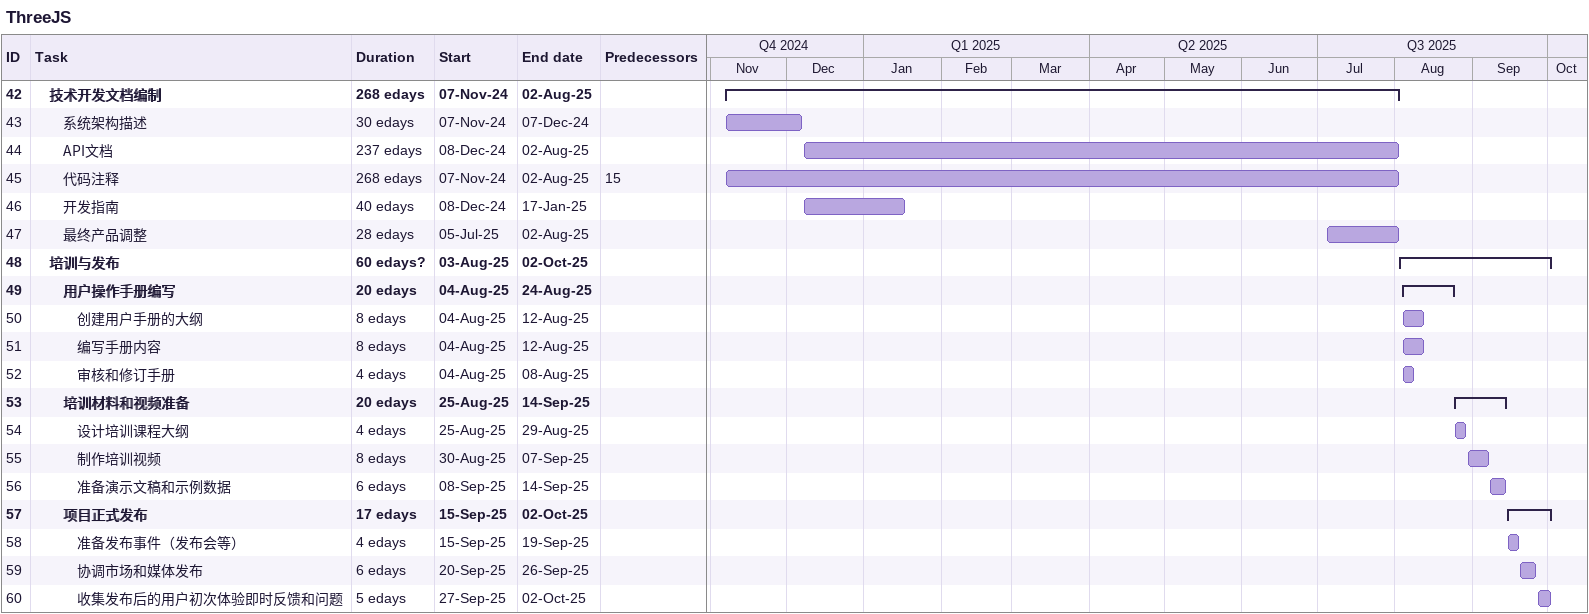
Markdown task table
ThreeJS

| ID | Level | Task | Duration | Start | Finish | Predecessors |
|---|---|---|---|---|---|---|
| 42 | 2 | **技术开发文档编制** | 268ed | 2024-11-07 | 2025-08-02 |  |
| 43 | 3 | 系统架构描述 | 30ed | 2024-11-07 | 2024-12-07 |  |
| 44 | 3 | API文档 | 237ed | 2024-12-08 | 2025-08-02 |  |
| 45 | 3 | 代码注释 | 268ed | 2024-11-07 | 2025-08-02 | 15 |
| 46 | 3 | 开发指南 | 40ed | 2024-12-08 | 2025-01-17 |  |
| 47 | 3 | 最终产品调整 | 28ed | 2025-07-05 | 2025-08-02 |  |
| 48 | 2 | **培训与发布** | 60ed? | 2025-08-03 | 2025-10-02 |  |
| 49 | 3 | **用户操作手册编写** | 20ed | 2025-08-04 | 2025-08-24 |  |
| 50 | 4 | 创建用户手册的大纲 | 8ed | 2025-08-04 | 2025-08-12 |  |
| 51 | 4 | 编写手册内容 | 8ed | 2025-08-04 | 2025-08-12 |  |
| 52 | 4 | 审核和修订手册 | 4ed | 2025-08-04 | 2025-08-08 |  |
| 53 | 3 | **培训材料和视频准备** | 20ed | 2025-08-25 | 2025-09-14 |  |
| 54 | 4 | 设计培训课程大纲 | 4ed | 2025-08-25 | 2025-08-29 |  |
| 55 | 4 | 制作培训视频 | 8ed | 2025-08-30 | 2025-09-07 |  |
| 56 | 4 | 准备演示文稿和示例数据 | 6ed | 2025-09-08 | 2025-09-14 |  |
| 57 | 3 | **项目正式发布** | 17ed | 2025-09-15 | 2025-10-02 |  |
| 58 | 4 | 准备发布事件（发布会等） | 4ed | 2025-09-15 | 2025-09-19 |  |
| 59 | 4 | 协调市场和媒体发布 | 6ed | 2025-09-20 | 2025-09-26 |  |
| 60 | 4 | 收集发布后的用户初次体验即时反馈和问题 | 5ed | 2025-09-27 | 2025-10-02 |  |
